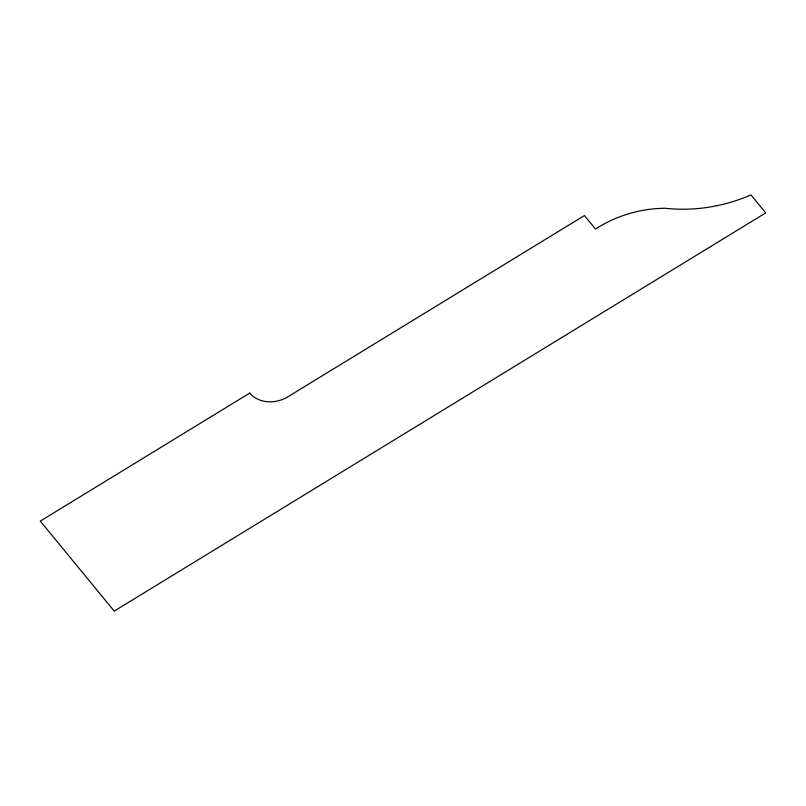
<?xml version="1.0" encoding="UTF-8"?>
<svg xmlns="http://www.w3.org/2000/svg" width="806" height="806" viewBox="0 0 806 806"><rect width="100%" height="100%" fill="white"/><g stroke="black" fill="none" stroke-linecap="round" stroke-linejoin="round"><path stroke-width="1.21" d="M249.709 393.096L40.3 521.089L114.22 611.099L765.7 212.905L750.92 194.901A139.075 112.659 -14.5 0 1 665.192 208.26A107.117 86.766 -14.5 0 0 595.503 229.055L584.41 215.555L287.752 396.874A27.867 22.578 -14.5 0 1 249.709 393.096"/></g></svg>
